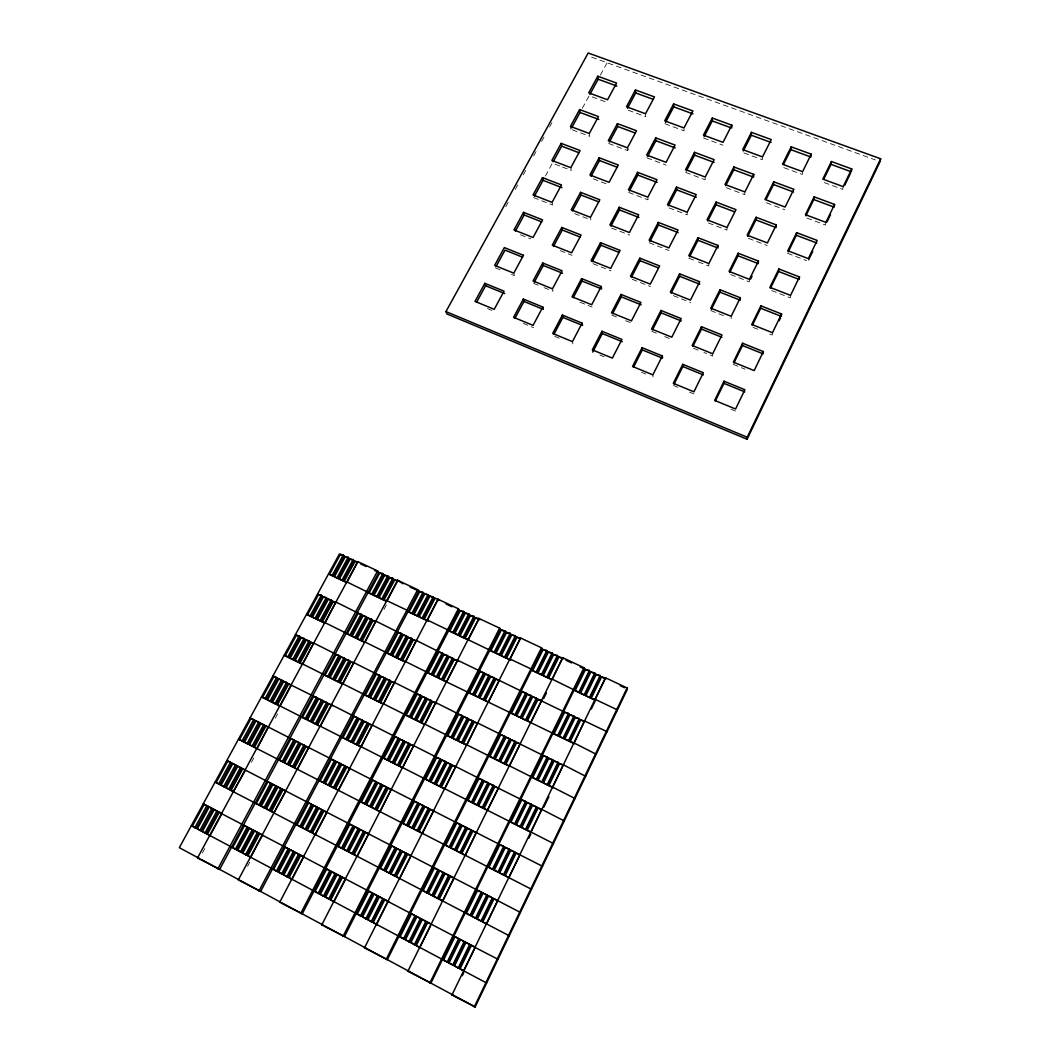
<?xml version="1.0" encoding="UTF-8"?>
<svg xmlns="http://www.w3.org/2000/svg" width="1060" height="1060" viewBox="0 0 1060 1060"><rect width="100%" height="100%" fill="white"/><g stroke="black" fill="none" stroke-linecap="round" stroke-linejoin="round"><path stroke-width="0.75" stroke-dasharray="5 3.75" d="M708.875 263.529L708.862 266.034L696.553 261.237M712.691 353.775L712.664 356.027L703.906 352.463M727.014 227.476L726.948 230.099L707.02 222.454M731.108 318.649L731.188 316.291M744.902 191.94L744.769 194.656L724.921 187.196M749.433 279.35L749.274 281.827L730.446 274.474M762.524 156.893L762.339 159.715L742.583 152.428M772.488 332.707L772.25 335.04L766.353 332.681M802.592 171.667L802.261 174.45L782.227 167.056M790.548 295.395L790.256 297.834L771.163 290.374M825.899 222.361L825.475 225.011L805.096 217.353M843.19 186.626L842.713 189.382L822.414 181.896M247.536 866.365L249.762 862.164M384.038 609.354L386.37 604.968M608.639 143.458L627.692 150.626L629.958 146.359M202.433 852.956L206.17 846.026M251.445 762.246L253.777 757.94M275.282 718.15L277.574 713.91M545.383 176.053L552.392 163.187L561.111 166.526M582.311 108.292L589.121 95.784L607.87 102.701M600.397 75.101L607.128 62.765M505.766 206.713L508.151 202.367M515.319 189.329L518.499 183.526M523.282 174.834L526.462 169.043M533.63 156.005L536.015 151.659M541.594 141.523L543.979 137.177M549.557 127.028L551.942 122.682M591.665 57.16L875.414 159.941M628.196 110.2L645.725 116.68L645.527 113.764M664.845 123.728L684.084 130.831L684.005 127.955M703.456 137.986L722.947 145.18M572.334 129.797L589.691 136.329L589.307 133.494M646.878 157.847L666.197 165.108M685.648 172.422L705.218 179.776L705.218 177.033M766.287 202.751L784.851 209.734M562.555 167.082L571.274 170.422L570.823 167.679M593.216 178.835L609.407 185.049M628.673 192.43L648.058 199.863L647.872 197.173M669.099 207.919L687.238 214.875L687.172 212.225M748.439 238.328L767.188 245.523M787.527 253.314L806.528 260.601M533.644 197.597L552.591 205.004L552.075 202.354M574.626 213.603L590.87 219.95L590.486 217.34M611.7 228.085L629.667 235.108M649.263 242.766L668.992 250.465M688.867 258.229L695.015 260.627M520.473 234.816L530.716 238.884M560.21 250.624L572.069 255.354M592.977 263.675L611.024 270.856M632.21 279.297L650.495 286.571M673.312 295.647L690.524 302.498M710.743 310.553L723.834 315.761M753.077 327.407L760.457 330.336M495.338 267.862L502.692 270.843M511.49 274.421L514.431 275.6L513.782 273.162M533.657 283.404L538.122 285.219M544.072 287.631L553.002 291.248L552.472 288.837M580.032 302.219L592.103 307.108M611.845 315.125L616.43 316.98M625.612 320.703L631.733 323.194L631.468 320.862M651.754 331.316L658.962 334.231M664.713 336.577L671.921 339.492M698.063 350.105L692.22 347.733L692.167 345.467M733.255 364.375L745.101 369.185M487.574 308.619L491.999 310.447M523.203 323.34L533.657 327.673M554.725 336.378L559.269 338.259M599.854 355.047L604.134 356.809M641.472 372.245L645.805 374.034M673.418 385.456L677.817 387.271M689.556 392.12L693.956 393.949M730.989 409.253L735.454 411.108M572.44 341.638L572.904 343.891M570.439 126.405L570.889 129.254M627.441 147.817L627.692 150.626M652.854 374.856L653.039 377.029"/><path stroke-width="1.5" d="M704.185 136.568L712.267 120.946L712.28 118.031L731.811 125.159L731.718 128.061M707.775 220.983L716.003 204.765L716.043 202.076L735.985 209.641L727.014 227.476L707.02 219.831L716.043 202.076M717.938 248L717.978 245.443L697.944 237.692L688.801 255.698L708.875 263.529L717.978 245.443M719.899 292.162L719.952 289.724L740.344 297.754L740.224 300.179L719.899 292.162L711.446 309.136M715.341 401.025L723.98 383.362L724.033 381.202L744.888 389.735L735.56 409.014L714.665 400.389L724.033 381.202M733.785 169.746L733.878 166.963L753.74 174.357L753.581 177.126L733.785 169.746L725.663 185.739M738.025 255.778L738.144 253.234L758.443 261.078L758.271 263.609L738.025 255.778L729.691 272.513M743.312 150.984L751.315 135.216L751.46 132.341L771.256 139.562L762.524 156.893L742.702 149.593L751.46 132.341M742.464 345.533L742.596 343.241L763.359 351.575L763.147 353.841L742.464 345.533L733.957 362.931M755.899 219.91L756.072 217.26L776.291 224.932L776.053 227.569L755.899 219.91L747.684 236.406M747.088 439.251L747.234 437.25L880.661 158.788L588.194 53L445.955 311.587L446.843 313.919L747.088 439.251L880.065 161.624L880.661 158.788M760.683 308.235L760.881 305.837L781.551 313.985L781.286 316.357L760.683 308.235L752.308 325.38M766.208 199.227L773.522 184.546L773.747 181.803L793.887 189.29L785.115 207.044L764.936 199.465L773.747 181.803M778.636 271.493L778.888 268.975L799.478 276.938L799.16 279.429L778.636 271.493L770.381 288.386M790.879 149.685L791.171 146.836L811.231 154.164L810.874 156.999L790.879 149.685L783.671 164.167M788.203 251.922L796.338 235.267L796.656 232.657L817.154 240.421L808.343 258.613L787.805 250.756L796.656 232.657M813.788 199.558L814.159 196.842L834.578 204.434L834.127 207.137L813.788 199.558L805.825 215.869M830.987 164.353L831.411 161.531L851.75 168.951L851.246 171.76L830.987 164.353L823.845 178.968M474.244 1007L627.122 687.94L605.472 677.79L451.944 994.995L475.171 1006.947L627.414 689.093L627.122 687.94M763.359 351.575L754.163 370.589L733.348 362.149L742.596 343.241M781.551 313.985L772.488 332.707L751.765 324.479L760.881 305.837M799.478 276.938L790.548 295.395L769.918 287.339L778.888 268.975M834.578 204.434L825.899 222.361L805.441 214.677L814.159 196.842M851.75 168.951L843.19 186.626L822.812 179.127L831.411 161.531M463.697 971.132L475.145 947.481L471.462 945.295L460.04 968.853L486.633 983.031M520.023 854.758L508.933 877.654L505.169 875.772L516.22 852.969L542.534 866.312M541.912 809.509L538.069 807.919L527.191 830.351L531.007 832.047L541.792 809.376L564.264 820.943M563.456 764.989L559.561 763.571L548.855 785.659L552.724 787.156L563.35 764.817L585.65 776.291M584.669 721.171L580.721 719.926L570.187 741.669L574.109 742.994L584.577 720.959L606.32 731.36L606.691 732.354M595.15 699.507L605.551 678.029L601.55 676.956L591.175 698.354L595.071 699.295L616.761 709.564L617.092 710.637M462.306 975.664L463.737 972.696M528.808 838.208L530.861 833.955M543.859 807.111L548.881 796.709M591.308 709.034L595.481 700.395L552.273 679.208L562.767 657.955L558.951 656.975L548.497 678.135L552.273 679.208M779.206 320.676L780.584 317.801M808.674 259.766L812.715 251.392M826.919 222.03L830.523 214.584M844.846 184.983L850.531 173.231M452.647 965.249L464.108 941.651L464.876 941.823L453.442 965.329L449.042 962.997L460.49 939.504L464.108 941.651M475.49 918.265L486.778 895.064L483.095 893.103L471.833 916.211L476.218 918.503L487.467 895.369L486.778 895.064M497.975 872.035L509.078 849.206L505.342 847.443L494.265 870.18L498.624 872.42L509.688 849.656L509.078 849.206M520.089 826.562L531.02 804.09L527.231 802.526L516.326 824.892L520.659 827.078L531.55 804.672L531.02 804.09M541.859 781.803L552.618 759.702L548.762 758.311L538.043 780.319L542.362 782.452L553.082 760.404L552.618 759.702M563.284 737.76L573.871 716.003L569.975 714.784L559.415 736.462L563.721 738.542L574.268 716.838L573.871 716.003M584.365 694.406L594.792 672.981L590.844 671.934L580.443 693.28L584.736 695.307L595.124 673.948L594.792 672.981M458.158 968.191L469.62 944.566L470.362 944.725L458.94 968.27L454.541 965.925L465.976 942.406L469.62 944.566M480.988 921.14L492.264 897.899L488.554 895.925L477.305 919.073L481.69 921.365L492.926 898.191L492.264 897.899M503.447 874.844L514.537 851.975L510.774 850.213L499.71 872.976L504.083 875.215L515.133 852.426L514.537 851.975M525.548 829.304L536.466 806.806L532.637 805.216L521.745 827.621L526.105 829.808L536.983 807.375L536.466 806.806M547.291 784.479L558.037 762.339L554.155 760.934L543.449 782.982L547.768 785.115L558.487 763.041L558.037 762.339M568.69 740.37L579.264 718.574L575.341 717.355L564.794 739.058L569.101 741.139L579.648 719.409L579.264 718.574M589.758 696.963L600.159 675.498L596.197 674.452L585.809 695.81L590.102 697.851L600.477 676.452L600.159 675.498M429.83 983.084L583.981 667.707L562.661 657.703L407.875 971.265L430.917 983.124L584.444 668.926L583.981 667.707M447.134 962.308L458.622 938.749L459.391 938.921L447.943 962.4L443.557 960.068L455.018 936.616L458.622 938.749M470.004 915.389L481.306 892.228L477.636 890.281L466.374 913.362L470.746 915.641L482.008 892.533L481.306 892.228M492.516 869.24L503.619 846.45L499.909 844.701L488.819 867.398L493.165 869.624L504.255 846.9L503.619 846.45M514.657 823.832L525.588 801.4L521.812 799.836L510.907 822.176L515.24 824.349L526.144 801.983L525.588 801.4M536.439 779.14L547.212 757.065L543.383 755.674L532.637 777.669L536.956 779.789L547.689 757.781L547.212 757.065M557.891 735.15L568.478 713.42L564.609 712.214L554.035 733.865L558.328 735.931L568.902 714.268L568.478 713.42M578.999 691.862L589.426 670.463L585.504 669.43L575.103 690.736L579.383 692.763L589.771 671.43L589.426 670.463M414.301 944.804L425.855 921.458L426.729 921.683L415.215 944.95L410.882 942.645L422.397 919.404L425.855 921.458M437.303 898.31L448.671 875.335L449.466 875.706L438.138 898.602L433.818 896.349L445.16 873.48L448.671 875.335M459.947 852.558L471.13 829.953L467.553 828.284L456.396 850.783L460.702 852.995L471.846 830.457L471.13 829.953M482.22 807.534L493.218 785.301L489.601 783.804L478.617 805.958L482.896 808.104L493.867 785.924L493.218 785.301M504.136 763.226L514.975 741.337L511.291 740.026L500.492 761.822L504.759 763.929L515.544 742.106L514.975 741.337M525.72 719.621L536.386 698.063L532.65 696.923L522.01 718.388L526.264 720.442L536.89 698.951L536.386 698.063M546.96 676.691L557.454 655.477L553.678 654.497L543.21 675.631L547.437 677.631L557.904 656.471L557.454 655.477M740.344 297.754L731.188 316.291L710.756 308.168L719.952 289.724M758.443 261.078L749.433 279.35L729.081 271.413L738.144 253.234M776.291 224.932L767.4 242.939L747.141 235.188L756.072 217.26M811.231 154.164L802.592 171.667L782.492 164.26L791.171 146.836M430.559 925.791L419.747 947.706L416.302 945.533L427.803 922.253L431.287 924.333M442.735 901.146L454.077 878.144L450.54 876.262L439.224 899.171L509.264 935.768M476.523 832.696L472.919 831L461.776 853.538L465.34 855.327L476.337 832.564L520.592 855.195M498.598 787.964L487.6 810.237L483.969 808.647L494.94 786.467L540.971 809.363M520.314 743.948L516.617 742.623L505.819 764.459L509.502 765.863L519.599 745.405M543.608 698.646L546.417 692.948M750.665 279.019L752.043 276.223M403.436 939.014L415.017 915.734L415.917 915.986L404.39 939.187L400.07 936.881L411.611 913.707L415.017 915.734M426.491 892.653L437.873 869.756L438.708 870.141L427.352 892.971L423.059 890.718L434.414 867.915L437.873 869.756M449.175 847.033L460.371 824.508L456.847 822.851L445.677 845.297L449.957 847.483L461.126 825.024L460.371 824.508M471.488 802.142L482.512 779.974L478.934 778.504L467.937 800.591L472.203 802.725L483.201 780.624L482.512 779.974M493.457 757.966L504.308 736.13L500.678 734.845L489.852 756.588L494.106 758.682L504.918 736.912L504.308 736.13M515.081 714.48L525.76 692.988L522.077 691.862L511.423 713.274L515.65 715.314L526.303 693.889L525.76 692.988M536.36 671.669L546.88 650.509L543.144 649.555L532.65 670.622L536.864 672.623L547.357 651.529L546.88 650.509M408.868 941.903L420.423 918.596L421.31 918.835L409.796 942.075L405.463 939.756L416.991 916.555L420.423 918.596M431.897 895.475L443.266 872.539L444.074 872.923L432.745 895.779L428.439 893.527L439.781 870.697L443.266 872.539M454.554 849.789L465.751 827.224L462.2 825.568L451.03 848.04L455.323 850.239L466.479 827.741L465.751 827.224M476.854 804.845L487.865 782.624L484.261 781.154L473.277 803.268L477.543 805.414L488.527 783.274L487.865 782.624M498.796 760.59L509.635 738.74L505.978 737.429L495.166 759.198L499.419 761.305L510.231 739.509L509.635 738.74M520.394 717.05L531.073 695.532L527.363 694.393L516.71 715.831L520.95 717.872L531.59 696.42L531.073 695.532M541.66 674.173L552.167 652.986L548.404 652.019L537.923 673.126L542.15 675.127L552.618 654.007L552.167 652.986M386.092 959.538L541.488 647.779L520.473 637.921L364.494 947.892L387.35 959.671L542.097 649.064L541.488 647.779M682.772 364.309L673.312 383.309L693.916 391.816L703.337 372.723L682.772 364.309L682.852 366.522L674.147 383.998M701.495 326.745L692.167 345.467L712.691 353.775L721.979 334.96L701.495 326.745L701.521 329.077L692.935 346.289M662.354 355.961L652.854 374.856L632.542 366.455L642.082 347.667L662.354 355.961L662.513 358.187L642.307 349.919L642.082 347.667M753.74 174.357L744.902 191.94L724.987 184.466L733.878 166.963M377.201 923.194L388.106 901.53L384.82 899.569L373.226 922.571L462.253 970.033M399.633 878.621L411.068 855.884L407.729 854.108L396.321 876.753L442.1 900.669M422.423 833.332L433.673 810.953L430.267 809.363L419.044 831.649L464.651 855.009M455.933 766.738L452.461 765.333L441.41 787.262L444.842 788.759L455.734 766.565L497.802 787.885M477.822 723.212L474.31 721.979L463.432 743.563L466.917 744.888L477.649 723.013L562.449 764.989M488.647 701.707L499.379 680.374L495.815 679.301L485.109 700.554L574.507 743.749M520.606 638.186L510.046 659.201L506.442 658.207L516.989 637.285L520.473 637.921M371.119 921.776L382.753 898.708L383.746 898.999L372.153 922.001L367.886 919.736L379.493 896.76L382.753 898.708M394.293 875.825L405.742 853.128L406.669 853.552L395.261 876.196L391.007 873.97L402.416 851.365L405.742 853.128M417.097 830.603L428.373 808.263L424.981 806.687L413.744 828.933L417.984 831.106L429.22 808.833L428.373 808.263M439.542 786.096L450.632 764.114L447.201 762.71L436.137 784.612L440.35 786.732L451.414 764.803L450.632 764.114M461.643 742.292L472.561 720.654L469.063 719.422L458.172 740.98L462.372 743.047L473.263 721.462L472.561 720.654M483.386 699.176L494.132 677.857L490.594 676.797L479.875 698.023L484.049 700.051L494.768 678.797L494.132 677.857M504.798 656.71L515.385 635.735L511.781 634.834L501.234 655.742L505.395 657.717L515.942 636.795L515.385 635.735M360.426 916.078L372.087 893.076L373.107 893.394L361.5 916.317L357.246 914.051L368.867 891.155L372.087 893.076M383.641 870.26L395.115 847.629L396.069 848.079L384.634 870.644L380.394 868.431L391.842 845.88L395.115 847.629M406.497 825.17L417.786 802.897L414.447 801.333L403.184 823.527L407.411 825.687L418.66 803.467L417.786 802.897M428.982 780.796L440.099 758.867L436.693 757.489L425.617 779.325L429.817 781.432L440.894 759.569L440.099 758.867M451.123 737.111L462.054 715.526L458.609 714.321L447.691 735.812L451.878 737.879L462.783 716.361L462.054 715.526M472.906 694.101L483.678 672.861L480.167 671.815L469.434 692.988L473.595 695.002L484.341 673.816L483.678 672.861M494.358 651.767L504.958 630.846L501.406 629.971L490.833 650.813L494.98 652.774L505.554 631.919L504.958 630.846M365.766 918.927L377.413 895.899L378.433 896.19L366.826 919.166L362.56 916.887L374.18 893.951L377.413 895.899M388.967 873.042L400.428 850.372L401.356 850.809L389.934 873.413L385.694 871.201L397.129 848.623L400.428 850.372M411.797 827.887L423.072 805.573L419.707 804.01L408.458 826.23L412.684 828.39L423.934 806.143L423.072 805.573M434.255 783.446L445.359 761.491L441.94 760.099L430.877 781.962L435.077 784.082L446.141 762.18L445.359 761.491M456.37 739.694L467.301 718.084L463.829 716.865L452.925 738.396L457.125 740.463L468.017 718.905L467.301 718.084M478.139 696.632L488.899 675.352L485.374 674.306L474.642 695.506L478.828 697.52L489.548 676.307L488.899 675.352M499.578 654.245L510.165 633.284L506.587 632.396L496.027 653.278L500.188 655.239L510.748 634.344L510.165 633.284M343.056 936.351L499.618 628.143L478.908 618.43L321.776 924.903L344.46 936.576L500.373 629.481L499.618 628.143M660.976 310.474L651.569 328.998L671.801 337.199L681.169 318.583L660.976 310.474L661.135 312.846L652.47 329.898M679.592 273.825L670.317 292.083L690.471 300.099L699.706 281.748L679.592 273.825L679.685 276.302L671.152 293.103M633.522 367.21L642.307 349.919M689.57 256.851L697.97 240.275L697.944 237.692M328.6 899.119L340.313 876.315L341.439 876.673L329.766 899.41L325.552 897.171L337.239 874.46L340.313 876.315M351.933 853.697L363.474 831.252L364.507 831.742L353.02 854.121L348.833 851.935L360.334 829.582L363.474 831.252M374.909 808.992L386.264 786.904L383.058 785.407L371.742 807.415L375.916 809.548L387.218 787.527L386.264 786.904M397.513 764.989L408.696 743.245L405.437 741.934L394.293 763.584L398.441 765.678L409.584 744.001L408.696 743.245M419.773 721.674L430.771 700.262L427.458 699.123L416.487 720.442L420.634 722.483L431.592 701.137L430.771 700.262M441.689 679.023L452.514 657.955L449.149 656.975L438.35 677.963L442.47 679.963L453.269 658.949L452.514 657.955M463.26 637.033L473.926 616.284L470.507 615.462L459.868 636.146L463.975 638.093L474.602 617.397L473.926 616.284M731.811 125.159L723.013 142.332L703.442 135.124L712.28 118.031M333.873 901.928L345.587 879.098L342.486 877.229L330.813 899.966L377.506 924.85M357.193 856.44L368.721 833.968L365.554 832.285L354.067 854.665L399.156 878.237M391.484 789.554L388.265 788.057L376.962 810.078L380.142 811.668L391.246 789.395L475.794 832.458M413.904 745.829L410.617 744.517L399.488 766.194L402.734 767.612L413.678 745.644L455.283 766.724M435.965 702.793L432.626 701.64L421.668 722.999L424.981 724.232L435.766 702.581L477.119 723.344M446.869 681.527L457.682 660.42L454.289 659.439L443.504 680.454L487.905 701.905M323.327 896.31L335.053 873.533L336.192 873.904L324.506 896.601L320.305 894.375L332.005 871.691L335.053 873.533M346.686 850.955L358.227 828.536L359.287 829.039L347.786 851.379L343.612 849.206L355.113 826.879L358.227 828.536M369.675 806.302L381.043 784.254L377.863 782.77L366.535 804.739L370.695 806.872L382.024 784.89L381.043 784.254M392.306 762.365L403.489 740.662L400.256 739.35L389.1 760.987L393.247 763.067L404.39 741.417L403.489 740.662M414.579 719.117L425.59 697.745L422.304 696.606L411.32 717.898L415.454 719.939L426.425 698.62L425.59 697.745M436.521 676.532L447.36 655.491L444.007 654.51L433.195 675.485L437.316 677.472L448.115 656.484L447.36 655.491M458.119 634.596L468.785 613.872L465.393 613.064L454.74 633.708L458.848 635.655L469.487 614.986L468.785 613.872M300.669 913.534L458.357 608.784L437.952 599.205L279.721 902.245L302.232 913.839L459.258 610.189L458.357 608.784M601.961 331.25L592.328 349.853L612.362 358.134L621.955 339.425L601.961 331.25L602.318 333.542L592.725 352.092M621.014 294.428L611.514 312.779L631.468 320.862L640.929 302.431L621.014 294.428L621.306 296.84L612.574 313.72M639.789 258.15L630.435 276.223L650.31 284.133L659.625 265.954L639.789 258.15L640.015 260.654L631.402 277.296M658.3 222.375L649.078 240.196L668.873 247.921L678.055 230.007L658.3 222.375L658.459 224.985L649.979 241.388M676.545 187.103L667.456 204.673L687.172 212.225L696.221 194.563L676.545 187.103L676.651 189.819L668.343 205.878M694.538 152.322L685.581 169.653L705.218 177.033L714.149 159.623L694.538 152.322L694.578 155.144L686.39 170.978M318.066 893.5L329.806 870.763L330.959 871.148L319.259 893.805L315.072 891.579L326.785 868.935L329.806 870.763M341.452 848.212L353.007 825.833L354.08 826.349L342.566 848.649L338.392 846.476L349.906 824.19L353.007 825.833M364.454 803.639L375.823 781.604L372.669 780.147L361.341 802.076L365.488 804.209L376.83 782.253L375.823 781.604M387.112 759.755L398.295 738.078L395.089 736.779L383.932 758.377L388.066 760.457L399.223 738.846L398.295 738.078M409.412 716.56L420.423 695.214L417.15 694.101L406.166 715.354L410.286 717.395L421.27 696.102L420.423 695.214M431.354 674.041L442.205 653.026L438.88 652.059L428.054 672.994L432.175 674.981L442.987 654.02L442.205 653.026M452.978 632.171L463.657 611.461L460.278 610.666L449.625 631.283L453.72 633.231L464.359 612.587L463.657 611.461M582.112 323.128L572.44 341.638L552.684 333.476L562.383 315.058L582.112 323.128L582.536 325.433M601.232 286.491L591.705 304.737L572.029 296.76L581.596 278.608L601.232 286.491L601.59 288.916L582.019 281.046L581.596 278.608M291.924 879.562L303.716 856.997L300.801 855.221L289.049 877.706L333.622 901.464M315.403 834.604L326.997 812.384L324.029 810.794L312.462 832.921L315.403 834.604L273.917 812.954L285.909 791.118L283.113 789.62L271.466 811.496L274.235 813.086M338.511 790.336L349.933 768.473L346.885 767.056L335.503 788.839L338.233 790.19M372.497 725.239L369.397 724.006L358.187 745.445L361.261 746.77L372.245 725.04L413.387 745.896M394.717 682.68L391.551 681.606L380.514 702.727L383.654 703.88L394.492 682.454L436.773 703.668M416.593 640.77L413.387 639.856L402.508 660.658L405.702 661.639L416.381 640.505L457.046 660.751M434.878 598.741L424.172 619.225L427.405 620.06L438.138 599.496L410.141 587.147M281.536 874.023L293.342 851.524L294.601 851.948L282.834 874.394L278.7 872.194L290.48 849.775L293.342 851.524M305.055 829.185L316.675 807.031L317.854 807.601L306.274 829.688L302.153 827.542L313.733 805.467L316.675 807.031M328.202 785.049L339.637 763.253L336.643 761.862L325.235 783.578L329.329 785.685L340.737 763.942L339.637 763.253M350.979 741.616L362.242 720.137L359.181 718.918L347.958 740.304L352.039 742.358L363.262 720.959L362.242 720.137M373.411 698.831L384.502 677.698L381.388 676.651L370.324 697.705L374.405 699.706L385.442 678.625L384.502 677.698M395.499 656.723L406.417 635.907L403.25 635.006L392.359 655.756L396.413 657.703L407.292 636.954L406.417 635.907M417.256 615.237L428.001 594.74L424.782 594.011L414.049 614.429L418.091 616.35L428.81 595.905L428.001 594.74M286.73 876.792L298.522 854.254L299.768 854.678L288.015 877.15L283.868 874.951L295.634 852.492L298.522 854.254M310.222 831.888L321.829 809.707L322.995 810.264L311.428 832.378L307.294 830.232L318.875 808.131L321.829 809.707M333.344 787.699L344.778 765.85L341.757 764.459L330.362 786.215L334.47 788.309L345.865 766.539L344.778 765.85M356.12 744.186L367.369 722.695L364.282 721.462L353.059 742.874L357.154 744.928L368.376 723.49L367.369 722.695M378.526 701.349L389.603 680.189L386.463 679.129L375.412 700.21L379.493 702.223L390.544 681.116L389.603 680.189M400.6 659.174L411.505 638.332L408.312 637.431L397.434 658.194L401.488 660.168L412.367 639.379L411.505 638.332M422.33 617.649L433.063 597.125L429.817 596.369L419.111 616.827L423.152 618.749L433.858 598.277L433.063 597.125M553.956 334.337L562.886 317.39L562.383 315.058M573.221 297.767L582.019 281.046M592.195 261.701L600.874 245.231L600.517 242.674L620.087 250.385L610.692 268.379L591.082 260.575L600.517 242.674M610.918 226.151L619.477 209.906L619.186 207.256L638.676 214.782L629.415 232.524L609.884 224.906L619.186 207.256M629.428 190.985L637.815 175.072L637.577 172.329L657.001 179.683L647.872 197.173L628.408 189.727L637.577 172.329M647.633 156.416L655.888 140.728L655.729 137.88L675.074 145.074L666.064 162.326L646.679 155.038L655.729 137.88M665.587 122.324L673.723 106.848L673.617 103.92L692.896 110.955L684.005 127.955L664.7 120.84L673.617 103.92M276.355 871.267L288.174 848.795L289.446 849.232L277.667 871.638L273.546 869.438L285.325 847.059L288.174 848.795M299.901 826.495L311.521 804.368L312.713 804.938L301.119 826.999L297.012 824.852L308.606 802.817L311.521 804.368M323.061 782.426L334.51 760.643L331.528 759.265L320.12 780.955L324.214 783.062L335.609 761.345L334.51 760.643M345.865 739.032L357.127 717.594L354.093 716.388L342.857 737.747L346.938 739.801L358.161 718.415L357.127 717.594M368.31 696.327L379.4 675.207L376.313 674.173L365.25 695.201L369.304 697.202L380.368 676.148L379.4 675.207M390.411 654.258L401.342 633.469L398.189 632.595L387.298 653.304L391.339 655.265L402.23 634.529L401.342 633.469M412.181 612.839L422.953 592.368L419.747 591.639L409.014 612.044L413.042 613.952L423.775 593.534L422.953 592.368M258.931 891.049L417.693 589.704L397.579 580.27L238.301 879.946L260.641 891.447L418.74 591.175L417.693 589.704M245.496 854.81L257.368 832.524L258.719 833.014L246.887 855.235L242.819 853.062L254.652 830.868L257.368 832.524M269.134 810.423L280.82 788.481L282.092 789.104L270.459 810.966L266.391 808.846L278.038 786.997L280.82 788.481M292.414 766.724L303.915 745.127L301.066 743.815L289.592 765.32L293.647 767.4L305.108 745.869L303.915 745.127M315.323 723.702L326.652 702.435L323.737 701.296L312.448 722.469L316.476 724.497L327.765 703.297L326.652 702.435M337.888 681.341L349.031 660.393L346.077 659.413L334.947 680.268L338.975 682.256L350.078 661.374L349.031 660.393M360.108 639.617L371.079 619L368.058 618.179L357.114 638.716L361.115 640.651L372.06 620.087L371.079 619M381.984 598.542L392.796 578.23L389.722 577.554L378.937 597.787L382.925 599.682L393.71 579.423L392.796 578.23M542.799 307.042L533.061 325.367L513.583 317.324L523.349 299.079L542.799 307.042L543.369 309.401M250.61 857.54L262.469 835.227L259.74 833.558L247.907 855.778L291.818 879.177M308.99 747.697L306.115 746.372L294.654 767.917L297.489 769.322L308.685 747.512L391.047 789.462M331.7 704.953L328.772 703.8L317.496 725L320.385 726.246L330.945 706.371M354.08 662.858L351.085 661.864L339.968 682.746L342.936 683.819L353.815 662.606L394.28 682.931M376.101 621.399L373.054 620.564L362.109 641.141L365.13 642.055L375.863 621.133L415.997 641.115M386.993 600.914L397.805 580.575L394.704 579.899L383.919 600.159L386.767 600.622L406.908 610.163L407.994 611.567L428.227 621.147M235.28 849.365L247.165 827.144L248.557 827.648L236.711 849.802L232.644 847.642L244.502 825.515L247.165 827.144M258.958 805.096L270.658 783.234L271.969 783.857L260.31 805.666L256.255 803.546L267.928 781.763L270.658 783.234M282.278 761.53L293.792 739.986L290.983 738.701L279.495 760.153L283.537 762.219L295.011 740.741L293.792 739.986M305.227 718.627L316.569 697.414L313.694 696.301L302.392 717.421L306.406 719.435L317.709 698.288L316.569 697.414M327.818 676.373L338.988 655.491L336.06 654.537L324.93 675.339L328.931 677.313L340.061 656.484L338.988 655.491M350.078 634.781L361.076 614.217L358.094 613.409L347.124 633.893L351.112 635.828L362.069 615.317L361.076 614.217M371.994 593.799L382.819 573.553L379.785 572.89L368.973 593.07L372.961 594.965L383.76 574.758L382.819 573.553M240.381 852.081L252.267 829.834L253.631 830.324L241.799 852.518L237.731 850.345L249.564 828.191L252.267 829.834M264.046 807.76L275.732 785.857L277.031 786.48L265.371 808.316L261.316 806.196L272.976 784.387L275.732 785.857M287.339 764.114L298.84 742.556L296.018 741.258L284.544 762.736L288.585 764.803L300.06 743.298L298.84 742.556M310.262 721.158L321.604 699.918L318.715 698.792L307.413 719.939L311.441 721.966L322.73 700.792L321.604 699.918M332.853 678.851L344.01 657.942L341.068 656.975L329.938 677.804L333.94 679.778L345.07 658.923L344.01 657.942M355.087 637.192L366.071 616.602L363.076 615.794L352.106 636.305L356.107 638.239L367.065 617.702L366.071 616.602M376.989 596.17L387.814 575.885L384.753 575.222L373.955 595.428L377.93 597.323L388.728 577.091L387.814 575.885M217.83 868.922L377.612 570.903L357.79 561.615L197.518 857.977L219.685 869.399L378.791 572.426L377.612 570.903M542.707 262.999L533.061 280.979L552.472 288.837L562.078 270.777L542.707 262.999L543.25 265.477L534.386 282.026M561.774 227.423L552.273 245.138L571.618 252.836L581.079 235.028L561.774 227.423L562.264 230.007L553.519 246.317M580.588 192.337L571.221 209.814L590.486 217.34L599.814 199.77L580.588 192.337L580.999 195.027L572.44 210.993M599.139 157.741L589.89 174.98L609.089 182.333L618.298 165.016L599.139 157.741L599.483 160.524L591.043 176.278M617.423 123.636L608.308 140.622L627.441 147.817L636.517 130.738L617.423 123.636L617.715 126.498L609.394 142.04M635.47 89.981L626.473 106.742L645.527 113.764L654.484 96.924L635.47 89.981L635.695 92.949L627.48 108.279M514.988 318.238L523.984 301.451L523.349 299.079M209.92 835.85L221.858 813.788L219.287 812.198L207.389 834.18L250.637 857.222M215.114 782.055L233.77 791.793L231.093 790.402L242.806 768.765L245.43 770.169L233.332 791.74L274.182 812.914M268.657 727.24L265.954 725.994L254.427 747.3L257.09 748.625L268.326 727.041L308.818 747.75M331.462 705.138L288.757 683.885L277.402 704.86L280.131 706.013L290.758 686.363M314.025 643.314L311.203 642.413L300.02 663.07L302.815 664.063L313.733 643.062L353.762 663.176M336.192 602.318L333.317 601.55L322.306 621.902L325.155 622.737L335.927 602.027L375.73 621.849M358.042 561.919L355.1 561.31L344.248 581.357L347.163 582.046L357.79 561.615M199.85 830.47L211.788 808.475L213.272 809.032L201.373 830.96L197.359 828.827L209.27 806.912L211.788 808.475M223.647 786.639L235.413 764.989L236.804 765.664L225.091 787.262L221.09 785.168L232.816 763.597L235.413 764.989M247.073 743.497L258.653 722.165L259.978 722.973L248.438 744.239L244.463 742.199L256.003 720.946L258.653 722.165M270.154 701.004L281.549 680.003L278.833 678.956L267.464 699.865L271.426 701.866L282.795 680.917L281.549 680.003M292.878 659.161L304.101 638.478L301.318 637.59L290.122 658.194L294.084 660.142L305.267 639.511L304.101 638.478M315.244 617.953L326.308 597.588L323.472 596.846L312.435 617.145L316.383 619.04L327.407 598.728L326.308 597.588M337.292 577.369L348.183 557.295L345.295 556.712L334.417 576.706L338.352 578.561L349.217 558.554L348.183 557.295M204.885 833.16L216.823 811.125L218.281 811.668L206.395 833.637L202.367 831.504L214.279 809.562L216.823 811.125M228.669 789.263L240.421 767.572L241.799 768.248L230.086 789.872L226.085 787.792L237.811 766.181L240.421 767.572M252.081 746.054L263.648 724.696L264.96 725.49L253.419 746.783L249.431 744.743L260.972 723.476L263.648 724.696M275.136 703.509L286.531 682.481L283.788 681.421L272.42 702.369L276.408 704.357L287.764 683.395L286.531 682.481M297.834 661.612L309.056 640.902L306.26 640.001L295.064 660.632L299.026 662.579L310.209 641.923L309.056 640.902M320.2 620.338L331.25 599.947L328.388 599.192L317.364 619.517L321.312 621.425L332.337 601.086L331.25 599.947M342.221 579.701L353.113 559.614L350.197 559.004L339.333 579.025L343.268 580.893L354.119 560.846L353.113 559.614M484.844 283.325L474.999 301.385L494.225 309.321L504.043 291.182L484.844 283.325L485.599 285.736L476.55 302.352M523.56 212.358L513.981 229.914L533.061 237.506L542.601 219.87L523.56 212.358L524.17 214.981L515.359 231.133M542.508 177.616L533.061 194.934L552.075 202.354L561.482 184.957L542.508 177.616L543.051 180.332L534.425 196.153M561.191 143.352L551.876 160.431L570.823 167.679L580.098 150.533L561.191 143.352L561.667 146.161L553.161 161.769M579.621 109.564L570.439 126.405L589.307 133.494L598.463 116.573L579.621 109.564L580.032 112.466L571.645 127.862M597.8 76.227L588.75 92.843L607.552 99.772L616.575 83.078L597.8 76.227L598.158 79.222L589.877 94.406M496.093 266.497L505.024 250.107L522.606 257.183M194.815 827.794L206.779 805.825L208.277 806.395L196.352 828.297L192.35 826.164L204.275 804.275L206.779 805.825M218.638 784.029L230.404 762.405L231.822 763.081L220.096 784.652L216.107 782.572L227.847 761.027L230.404 762.405M242.091 740.94L253.671 719.634L255.01 720.442L243.456 741.682L239.481 739.642L251.048 718.428L253.671 719.634M265.172 698.5L276.594 677.539L273.891 676.492L262.509 697.387L266.471 699.375L277.852 678.466L276.594 677.539M287.909 656.723L299.159 636.066L296.402 635.178L285.193 655.756L289.128 657.703L300.338 637.113L299.159 636.066M310.315 615.568L321.379 595.23L318.556 594.501L307.519 614.76L311.454 616.668L322.492 596.369L321.379 595.23M332.363 575.037L343.268 554.99L340.392 554.42L329.527 574.374L333.436 576.242L344.315 556.248L343.268 554.99M451.944 994.995L452.951 994.982M407.875 971.265L409.054 971.344M364.494 947.892L365.819 948.077M497.988 959.3L475.145 947.481M321.776 924.903L323.26 925.168L281.351 902.603M197.518 857.977L199.439 858.494L179.339 847.682L339.425 553.956L357.724 562.542M388.106 901.53L474.774 947.044M303.716 856.997L389.086 901.822M262.469 835.227L303.558 856.679M598.158 79.222L616.867 86.059M635.695 92.949L653.198 99.349M673.723 106.848L692.935 113.87M712.267 120.946L730.221 127.505M751.315 135.216L771.031 142.424M580.032 112.466L598.82 119.462M617.715 126.498L635.284 133.043M655.888 140.728L675.167 147.91M694.578 155.144L714.122 162.418M773.522 184.546L793.582 192.032M221.858 813.788L262.456 834.988M561.667 146.161L579.065 152.772M599.483 160.524L617.119 167.215M637.815 175.072L657.16 182.426M676.651 189.819L696.261 197.266M716.003 204.765L734.355 211.735M796.338 235.267L816.77 243.018M543.051 180.332L561.959 187.647M580.999 195.027L598.701 201.864M619.477 209.906L638.902 217.419M658.459 224.985L678.148 232.604M697.97 240.275L716.401 247.404M524.17 214.981L541.687 221.885M562.264 230.007L580.019 237.003M600.874 245.231L618.881 252.32M640.015 260.654L658.26 267.849M679.685 276.302L699.732 284.199M543.25 265.477L562.568 273.241M621.306 296.84L641.154 304.816M661.135 312.846L681.249 320.928M701.521 329.077L721.913 337.265M485.599 285.736L504.719 293.567M523.984 301.451L541.872 308.791M562.886 317.39L581.026 324.824M602.318 333.542L622.246 341.704M682.852 366.522L703.35 374.909M723.98 383.362L744.756 391.869M445.955 311.587L747.234 437.25M520.447 912.435L226.84 760.51M497.604 900.669L498.412 901.026M360.453 563.827L366.098 566.464M374.564 570.439L397.367 581.145M402.985 583.782L397.579 580.27M446.18 604.054L451.997 606.784M459.258 610.189L479.743 619.795L478.908 618.43M500.373 629.481L519.771 638.584M542.097 649.064L563.191 658.962L562.661 657.703M566.027 660.287L571.684 662.95M580.191 666.939L605.843 678.97L605.472 677.79M620.219 685.727L624.539 687.741M328.547 573.91L346.885 582.602M386.582 601.417L347.163 582.046M551.319 679.473L531.603 670.132L530.954 668.926L509.9 658.949L510.615 660.194L427.405 620.06M368.456 833.849L369.741 834.458M317.576 594.024L335.954 602.809M583.596 721.303L457.496 660.181L458.423 661.413M306.539 614.283L324.943 623.174M364.786 642.426L325.155 622.737M405.225 661.97L365.13 642.055M446.26 681.792L405.702 661.639M295.409 634.702L313.839 643.698M284.199 655.279L302.67 664.368M342.658 684.071L302.815 664.063M383.243 704.065L342.936 683.819M424.437 724.351L383.654 703.88M466.241 744.955L424.981 724.232M508.667 765.863L466.917 744.888M553.201 787.792L509.502 765.863M272.91 676.002L291.407 685.197M372.126 725.358L331.422 704.741L332.813 705.801M261.529 696.884L280.052 706.198M320.186 726.365L280.131 706.013M360.917 746.823L320.385 726.246M402.257 767.586L361.261 746.77M444.233 788.68L402.734 767.612M530.093 831.808L444.842 788.759M250.054 717.938L268.617 727.346M238.5 739.138L421.88 833.094M356.862 856.135L315.111 834.472M203.281 803.758L221.964 813.616M191.356 825.634L210.079 835.611M200.883 859.276L238.632 879.601M240.09 880.383L279.973 901.861M324.678 925.923L475.171 1006.947M465.34 855.327L531.524 889.274M508.787 877.561L509.542 878.011M531.007 832.047L553.439 843.535M552.724 787.156L574.997 798.538M437.952 599.205L438.919 600.649M574.109 742.994L596.21 754.243M494.026 898.761L482.79 921.935L486.5 924.015L497.763 900.735L494.026 898.761M537.95 699.467L527.323 720.959L531.06 722.191L541.713 700.62L537.95 699.467M475.635 617.874L465.009 638.57L468.427 639.485L479.08 618.695L475.635 617.874M523.454 255.274L513.782 273.162L494.636 265.397L504.335 247.59L523.454 255.274"/></g></svg>
